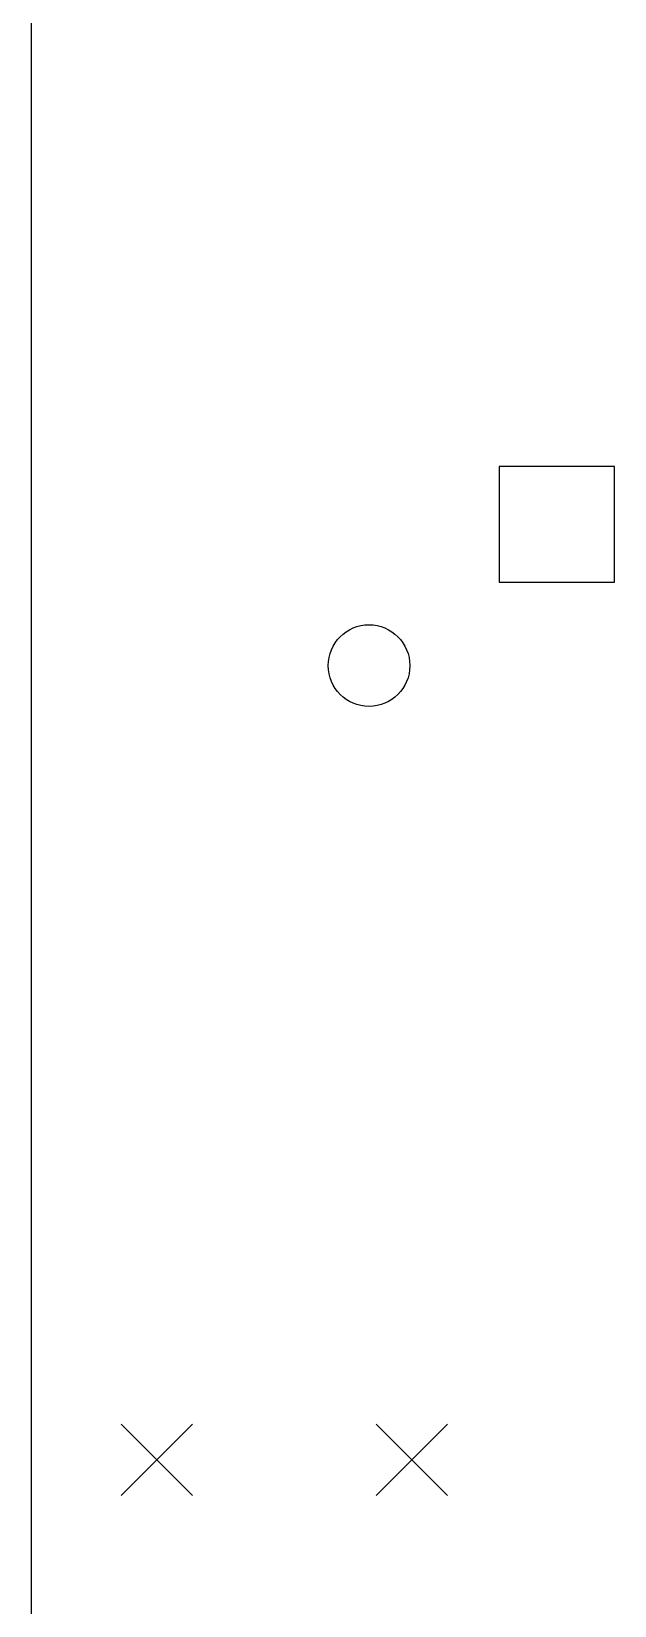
# Model space of a CAD drawing. Extents: x 48 to 158, y -168 to -45.
# Drawn here: x 49.66 to 61.09, y -137.47 to -106.64 of the extents above; entities that cross this region are included whole.
import ezdxf

# ---------------------------------------------------------------- set-up
doc = ezdxf.new("R2010")
doc.units = 0
doc.layers.add('BLACK', color=7, linetype='CONTINUOUS')

msp = doc.modelspace()

# ---------------------------------------------------------------- linework, layer by layer
at = {"layer": 'BLACK', "linetype": 'CONTINUOUS'}
for p, q in [((49.657, -140.97), (49.657, -52.324)), ((61.0919, -115.158), (58.8289, -115.158)), ((58.8289, -115.158), (58.8289, -117.422)), ((61.0919, -117.422), (61.0919, -115.158)), ((58.8289, -117.422), (61.0919, -117.422)), ((51.418, -133.92), (52.818, -135.32)), ((52.818, -133.92), (51.418, -135.32)), ((56.418, -133.92), (57.818, -135.32)), ((57.818, -133.92), (56.418, -135.32))]:
    msp.add_line(p, q, dxfattribs=at)
at = {"layer": 'BLACK'}
msp.add_circle((56.2774, -119.059), 0.8001, dxfattribs=at)

doc.saveas('drawing.dxf')
